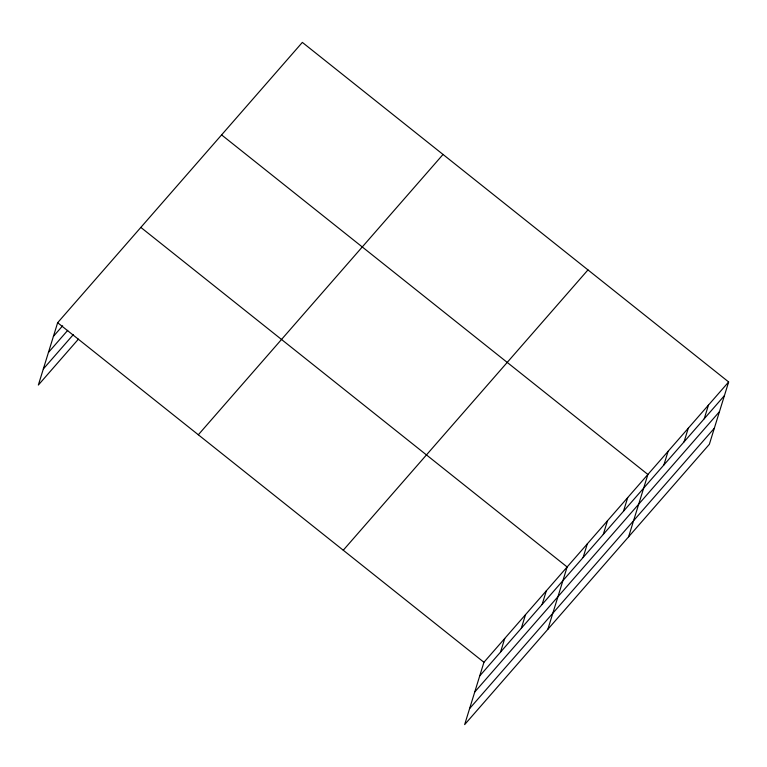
<?xml version="1.0" encoding="UTF-8"?>
<svg xmlns="http://www.w3.org/2000/svg" width="767" height="767" viewBox="0 0 767 767"><rect width="100%" height="100%" fill="white"/><g stroke="black" fill="none" stroke-linecap="round" stroke-linejoin="round"><path stroke-width="1.15" d="M728.65 381.956L483.939 662.285L464.649 724.604L709.36 444.285L728.65 381.956L302.351 42.396L57.64 322.715L38.35 385.044L78.407 339.148M500.515 652.123L504.744 638.451M521.311 628.298L525.539 614.626M542.116 604.463L546.344 590.801M547.849 629.295L567.139 566.976L140.84 227.406M583.102 557.513L587.33 543.841M603.293 534.388L607.522 520.716M623.475 511.263L627.713 497.591M628.604 536.785L647.894 474.466L221.596 134.906M663.858 465.003L668.086 451.341M684.039 441.878L688.277 428.216M704.231 418.753L708.459 405.081M53.412 336.387L62.654 325.793M48.446 352.446L67.697 330.376M43.316 368.985L73.364 334.565M198.317 434.774L443.029 154.455M343.261 550.227L587.973 269.907M479.711 675.948L724.422 395.628M474.744 692.007L719.446 411.678M469.625 708.545L714.326 428.226M57.64 322.715L483.939 662.285"/></g></svg>
